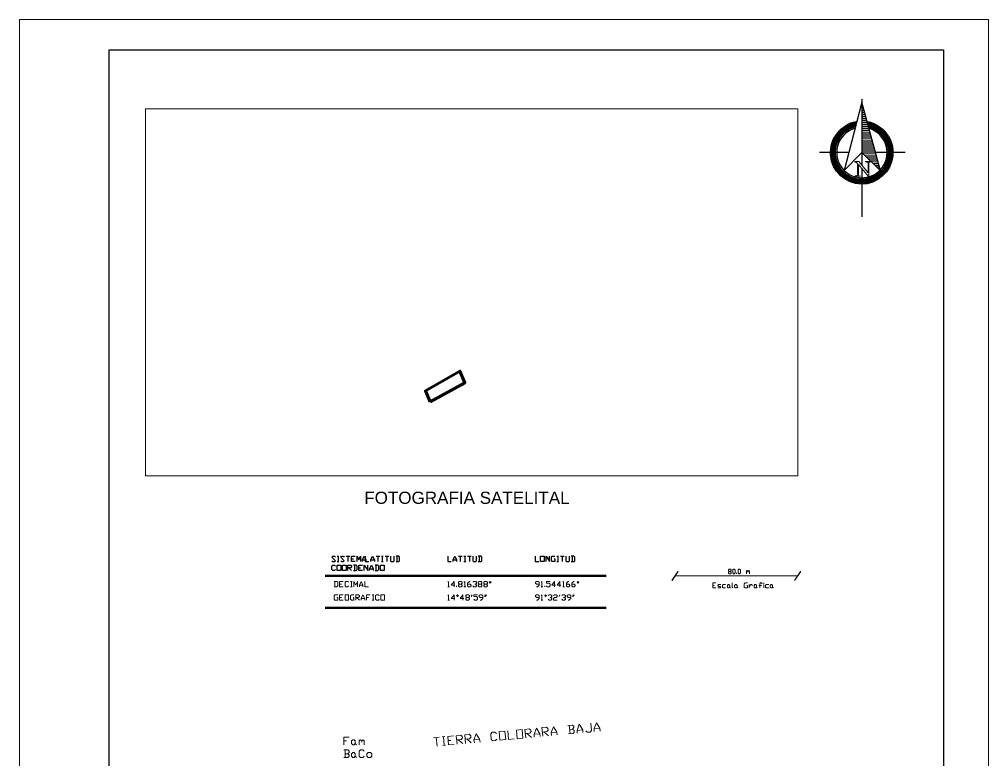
# Model space of a CAD drawing. Header units: millimetres. Extents: x 2576 to 2719, y 1757 to 1977.
# Drawn here: x 2575.5 to 2719.5, y 1866.8 to 1976.7 of the extents above; entities that cross this region are included whole.
import ezdxf

# ---------------------------------------------------------------- set-up
doc = ezdxf.new("R2010")
doc.units = ezdxf.units.MM
for name, color, linetype in [('PDF_0', 7, 'Continuous'), ('PDF_10 Formato', 7, 'Continuous'), ('PDF_CVL_CUADCON_TIT', 7, 'Continuous'), ('PDF_CVL_PUNTO_NUM', 7, 'Continuous'), ('PDF_Text', 7, 'Continuous')]:
    doc.layers.add(name, color=color, linetype=linetype)
doc.styles.add('PDF Arial-BoldMT', font='arial.ttf')

msp = doc.modelspace()

# ---------------------------------------------------------------- hatches: boundary and pattern name
at = {"layer": 'PDF_0', "transparency": 33554559}
msp.add_hatch(color=256, dxfattribs=at).paths.add_polyline_path([(2700.73, 1964.34), (2700.7, 1964.37), (2700.67, 1964.4), (2700.64, 1964.37), (2700.61, 1964.34), (2700.64, 1964.32), (2700.67, 1964.29), (2700.7, 1964.32)])

# ---------------------------------------------------------------- linework, layer by layer
at = {"layer": 'PDF_0', "lineweight": 30}
for points in [[(2697.93, 1954.15), (2700.64, 1956.92), (2703.44, 1954.23), (2700.67, 1964.4), (2697.96, 1954.09)], [(2700.67, 1964.85), (2700.67, 1955.05)], [(2698.67, 1956.92), (2694.35, 1956.92)], [(2707.08, 1956.92), (2702.7, 1956.92)], [(2700.67, 1954.54), (2700.67, 1947.37)]]:
    msp.add_lwpolyline(points, dxfattribs=at)
at = {"layer": 'PDF_0', "lineweight": 25}
for points in [[(2700.76, 1964.03), (2700.67, 1964.03)], [(2700.84, 1963.75), (2700.67, 1963.75)], [(2700.93, 1963.44), (2700.67, 1963.44)], [(2701.01, 1963.13), (2700.67, 1963.13)], [(2701.09, 1962.85), (2700.67, 1962.85)], [(2701.18, 1962.54), (2700.67, 1962.54)], [(2699.68, 1960.84), (2698.21, 1960.84)], [(2699.71, 1960.93), (2698.36, 1960.93)], [(2699.71, 1961.01), (2698.5, 1961.01)], [(2699.74, 1961.1), (2698.67, 1961.1)], [(2699.77, 1961.18), (2698.86, 1961.18)], [(2699.8, 1961.24), (2699.06, 1961.24)], [(2699.8, 1961.32), (2699.32, 1961.32)], [(2699.82, 1961.41), (2699.63, 1961.41)], [(2701.26, 1962.23), (2700.67, 1962.23)], [(2701.35, 1961.94), (2700.67, 1961.94)], [(2701.43, 1961.63), (2700.67, 1961.63)], [(2701.49, 1961.35), (2700.67, 1961.35)], [(2701.57, 1961.04), (2700.67, 1961.04)], [(2701.6, 1961.41), (2701.49, 1961.41)], [(2701.91, 1961.32), (2701.52, 1961.32)], [(2702.14, 1961.24), (2701.52, 1961.24)], [(2702.37, 1961.18), (2701.55, 1961.18)], [(2702.53, 1961.1), (2701.57, 1961.1)], [(2702.7, 1961.01), (2701.6, 1961.01)], [(2702.85, 1960.93), (2701.6, 1960.93)], [(2702.99, 1960.84), (2701.63, 1960.84)], [(2697.45, 1959.43), (2696.75, 1959.43)], [(2697.54, 1959.49), (2696.8, 1959.49)], [(2697.59, 1959.57), (2696.86, 1959.57)], [(2697.68, 1959.66), (2696.92, 1959.66)], [(2697.73, 1959.74), (2696.97, 1959.74)], [(2697.82, 1959.82), (2697.03, 1959.82)], [(2697.9, 1959.91), (2697.11, 1959.91)], [(2697.99, 1959.97), (2697.17, 1959.97)], [(2698.1, 1960.05), (2697.25, 1960.05)], [(2698.19, 1960.14), (2697.31, 1960.14)], [(2698.3, 1960.22), (2697.4, 1960.22)], [(2698.44, 1960.31), (2697.48, 1960.31)], [(2698.55, 1960.36), (2697.56, 1960.36)], [(2698.69, 1960.45), (2697.65, 1960.45)], [(2698.86, 1960.53), (2697.76, 1960.53)], [(2699.03, 1960.62), (2697.88, 1960.62)], [(2699.23, 1960.7), (2697.99, 1960.7)], [(2699.48, 1960.79), (2698.1, 1960.79)], [(2701.66, 1960.73), (2700.67, 1960.73)], [(2701.74, 1960.45), (2700.67, 1960.45)], [(2701.83, 1960.14), (2700.67, 1960.14)], [(2701.91, 1959.82), (2700.67, 1959.82)], [(2702, 1959.54), (2700.67, 1959.54)], [(2703.1, 1960.79), (2701.74, 1960.79)], [(2703.24, 1960.7), (2701.97, 1960.7)], [(2703.35, 1960.62), (2702.17, 1960.62)], [(2703.44, 1960.53), (2702.37, 1960.53)], [(2703.55, 1960.45), (2702.51, 1960.45)], [(2703.64, 1960.36), (2702.65, 1960.36)], [(2703.72, 1960.31), (2702.79, 1960.31)], [(2703.81, 1960.22), (2702.9, 1960.22)], [(2703.89, 1960.14), (2703.01, 1960.14)], [(2703.98, 1960.05), (2703.1, 1960.05)], [(2704.03, 1959.97), (2703.21, 1959.97)], [(2704.12, 1959.91), (2703.3, 1959.91)], [(2704.17, 1959.82), (2703.38, 1959.82)], [(2704.23, 1959.74), (2703.47, 1959.74)], [(2704.29, 1959.66), (2703.55, 1959.66)], [(2704.34, 1959.57), (2703.61, 1959.57)], [(2704.4, 1959.49), (2703.69, 1959.49)], [(2704.46, 1959.43), (2703.75, 1959.43)], [(2696.75, 1957.99), (2696.12, 1957.99)], [(2696.75, 1958.07), (2696.15, 1958.07)], [(2696.77, 1958.13), (2696.18, 1958.13)], [(2696.83, 1958.3), (2696.21, 1958.3)], [(2696.8, 1958.22), (2696.21, 1958.22)], [(2696.86, 1958.38), (2696.24, 1958.38)], [(2696.89, 1958.47), (2696.27, 1958.47)], [(2696.94, 1958.55), (2696.29, 1958.55)], [(2696.97, 1958.61), (2696.32, 1958.61)], [(2697, 1958.7), (2696.38, 1958.7)], [(2697.06, 1958.78), (2696.41, 1958.78)], [(2697.08, 1958.86), (2696.44, 1958.86)], [(2697.14, 1958.95), (2696.46, 1958.95)], [(2697.17, 1959.01), (2696.52, 1959.01)], [(2697.23, 1959.09), (2696.55, 1959.09)], [(2697.28, 1959.18), (2696.6, 1959.18)], [(2697.34, 1959.26), (2696.63, 1959.26)], [(2697.4, 1959.34), (2696.69, 1959.34)], [(2702.08, 1959.23), (2700.67, 1959.23)], [(2702.17, 1958.92), (2700.67, 1958.95)], [(2702.25, 1958.64), (2700.67, 1958.64)], [(2702.31, 1958.33), (2700.67, 1958.33)], [(2702.39, 1958.05), (2700.67, 1958.05)], [(2704.51, 1959.34), (2703.81, 1959.34)], [(2704.57, 1959.26), (2703.86, 1959.26)], [(2704.6, 1959.18), (2703.92, 1959.18)], [(2704.65, 1959.09), (2703.98, 1959.09)], [(2704.68, 1959.01), (2704.03, 1959.01)], [(2704.74, 1958.95), (2704.06, 1958.95)], [(2704.77, 1958.86), (2704.12, 1958.86)], [(2704.79, 1958.78), (2704.17, 1958.78)], [(2704.85, 1958.7), (2704.2, 1958.7)], [(2704.88, 1958.61), (2704.23, 1958.61)], [(2704.91, 1958.55), (2704.29, 1958.55)], [(2704.94, 1958.47), (2704.31, 1958.47)], [(2704.96, 1958.38), (2704.34, 1958.38)], [(2704.99, 1958.3), (2704.37, 1958.3)], [(2705.02, 1958.22), (2704.4, 1958.22)], [(2705.05, 1958.13), (2704.43, 1958.13)], [(2705.05, 1958.07), (2704.46, 1958.07)], [(2705.08, 1957.99), (2704.48, 1957.99)], [(2696.6, 1957.26), (2696.01, 1957.26)], [(2696.6, 1957.2), (2696.01, 1957.2)], [(2696.6, 1957.11), (2696.01, 1957.11)], [(2696.6, 1957.03), (2696.01, 1957.03)], [(2696.6, 1956.94), (2696.01, 1956.94)], [(2696.6, 1956.86), (2696.01, 1956.86)], [(2696.6, 1956.8), (2696.01, 1956.8)], [(2696.6, 1956.72), (2696.01, 1956.72)], [(2696.6, 1956.63), (2696.01, 1956.63)], [(2696.6, 1956.55), (2696.01, 1956.55)], [(2696.63, 1957.51), (2696.04, 1957.51)], [(2696.63, 1957.42), (2696.04, 1957.42)], [(2696.6, 1957.34), (2696.04, 1957.34)], [(2696.66, 1957.68), (2696.07, 1957.68)], [(2696.63, 1957.59), (2696.07, 1957.59)], [(2696.69, 1957.82), (2696.1, 1957.82)], [(2696.69, 1957.74), (2696.1, 1957.74)], [(2696.72, 1957.9), (2696.12, 1957.9)], [(2702.48, 1957.74), (2700.67, 1957.74)], [(2702.56, 1957.42), (2700.67, 1957.42)], [(2702.65, 1957.14), (2700.67, 1957.14)], [(2702.73, 1956.83), (2700.73, 1956.83)], [(2702.82, 1956.52), (2701.04, 1956.55)], [(2705.1, 1957.9), (2704.48, 1957.9)], [(2705.1, 1957.82), (2704.51, 1957.82)], [(2705.13, 1957.74), (2704.54, 1957.74)], [(2705.13, 1957.68), (2704.54, 1957.68)], [(2705.16, 1957.59), (2704.57, 1957.59)], [(2705.16, 1957.51), (2704.57, 1957.51)], [(2705.16, 1957.42), (2704.6, 1957.42)], [(2705.19, 1957.34), (2704.6, 1957.34)], [(2705.19, 1957.26), (2704.6, 1957.26)], [(2705.19, 1957.2), (2704.6, 1957.2)], [(2705.19, 1956.63), (2704.6, 1956.63)], [(2705.19, 1956.55), (2704.6, 1956.55)], [(2705.19, 1957.11), (2704.62, 1957.11)], [(2705.19, 1957.03), (2704.62, 1957.03)], [(2705.19, 1956.94), (2704.62, 1956.94)], [(2705.19, 1956.86), (2704.62, 1956.86)], [(2705.19, 1956.8), (2704.62, 1956.8)], [(2705.19, 1956.72), (2704.62, 1956.72)], [(2696.6, 1956.46), (2696.04, 1956.46)], [(2696.63, 1956.38), (2696.04, 1956.38)], [(2696.63, 1956.32), (2696.04, 1956.32)], [(2696.66, 1956.24), (2696.07, 1956.24)], [(2696.66, 1956.15), (2696.07, 1956.15)], [(2696.69, 1956.07), (2696.1, 1956.07)], [(2696.69, 1955.98), (2696.1, 1955.98)], [(2696.72, 1955.9), (2696.12, 1955.9)], [(2696.75, 1955.84), (2696.15, 1955.84)], [(2696.77, 1955.76), (2696.15, 1955.76)], [(2696.8, 1955.67), (2696.18, 1955.67)], [(2696.83, 1955.59), (2696.21, 1955.59)], [(2696.86, 1955.5), (2696.24, 1955.5)], [(2696.89, 1955.45), (2696.27, 1955.45)], [(2696.92, 1955.36), (2696.29, 1955.36)], [(2696.94, 1955.28), (2696.32, 1955.28)], [(2696.97, 1955.19), (2696.35, 1955.19)], [(2697.03, 1955.11), (2696.38, 1955.11)], [(2702.9, 1956.24), (2701.35, 1956.24)], [(2702.99, 1955.93), (2701.66, 1955.93)], [(2703.07, 1955.65), (2701.97, 1955.65)], [(2703.13, 1955.33), (2702.28, 1955.33)], [(2704.82, 1955.11), (2704.2, 1955.11)], [(2704.85, 1955.19), (2704.23, 1955.19)], [(2704.91, 1955.28), (2704.26, 1955.28)], [(2704.94, 1955.36), (2704.29, 1955.36)], [(2704.96, 1955.45), (2704.34, 1955.45)], [(2704.99, 1955.5), (2704.37, 1955.5)], [(2704.99, 1955.59), (2704.4, 1955.59)], [(2705.02, 1955.67), (2704.43, 1955.67)], [(2705.08, 1955.84), (2704.46, 1955.84)], [(2705.05, 1955.76), (2704.46, 1955.76)], [(2705.08, 1955.9), (2704.48, 1955.9)], [(2705.1, 1955.98), (2704.51, 1955.98)], [(2705.13, 1956.15), (2704.54, 1956.15)], [(2705.13, 1956.07), (2704.54, 1956.07)], [(2705.16, 1956.38), (2704.57, 1956.38)], [(2705.16, 1956.32), (2704.57, 1956.32)], [(2705.16, 1956.24), (2704.57, 1956.24)], [(2705.19, 1956.46), (2704.6, 1956.46)], [(2697.06, 1955.02), (2696.41, 1955.02)], [(2697.11, 1954.97), (2696.46, 1954.97)], [(2697.14, 1954.88), (2696.49, 1954.88)], [(2697.2, 1954.8), (2696.52, 1954.8)], [(2697.25, 1954.71), (2696.58, 1954.71)], [(2697.31, 1954.63), (2696.6, 1954.63)], [(2697.37, 1954.57), (2696.66, 1954.57)], [(2697.42, 1954.49), (2696.72, 1954.49)], [(2697.48, 1954.4), (2696.77, 1954.4)], [(2697.54, 1954.32), (2696.8, 1954.32)], [(2697.62, 1954.23), (2696.86, 1954.23)], [(2697.68, 1954.15), (2696.94, 1954.15)], [(2697.76, 1954.09), (2697, 1954.09)], [(2697.85, 1954.01), (2697.06, 1954.01)], [(2697.93, 1953.92), (2697.11, 1953.92)], [(2698.04, 1953.84), (2697.2, 1953.84)], [(2698.13, 1953.75), (2697.25, 1953.75)], [(2698.24, 1953.67), (2697.34, 1953.67)], [(2703.21, 1955.02), (2702.59, 1955.02)], [(2703.3, 1954.74), (2702.9, 1954.74)], [(2703.86, 1953.67), (2702.99, 1953.67)], [(2703.95, 1953.75), (2703.07, 1953.75)], [(2704, 1953.84), (2703.18, 1953.84)], [(2703.38, 1954.43), (2703.24, 1954.43)], [(2704.09, 1953.92), (2703.27, 1953.92)], [(2704.14, 1954.01), (2703.35, 1954.01)], [(2704.23, 1954.09), (2703.44, 1954.09)], [(2704.29, 1954.15), (2703.52, 1954.15)], [(2704.34, 1954.23), (2703.58, 1954.23)], [(2704.4, 1954.32), (2703.66, 1954.32)], [(2704.46, 1954.4), (2703.72, 1954.4)], [(2704.48, 1954.49), (2703.78, 1954.49)], [(2704.54, 1954.57), (2703.86, 1954.57)], [(2704.6, 1954.63), (2703.92, 1954.63)], [(2704.62, 1954.71), (2703.95, 1954.71)], [(2704.68, 1954.8), (2704, 1954.8)], [(2704.71, 1954.88), (2704.06, 1954.88)], [(2704.77, 1954.97), (2704.12, 1954.97)], [(2704.79, 1955.02), (2704.14, 1955.02)], [(2698.36, 1953.61), (2697.42, 1953.61)], [(2698.47, 1953.53), (2697.51, 1953.53)], [(2698.61, 1953.44), (2697.59, 1953.44)], [(2698.75, 1953.36), (2697.71, 1953.36)], [(2698.92, 1953.27), (2697.79, 1953.27)], [(2699.09, 1953.22), (2697.9, 1953.22)], [(2699.32, 1953.13), (2698.02, 1953.13)], [(2699.57, 1953.05), (2698.13, 1953.05)], [(2699.94, 1952.96), (2698.27, 1952.96)], [(2702.79, 1952.88), (2700.64, 1952.88), (2698.41, 1952.88)], [(2702.65, 1952.79), (2700.64, 1952.79), (2698.55, 1952.79)], [(2702.48, 1952.74), (2700.64, 1952.74), (2698.72, 1952.74)], [(2702.28, 1952.65), (2700.64, 1952.65), (2698.92, 1952.65)], [(2702.08, 1952.57), (2700.64, 1952.57), (2699.15, 1952.57)], [(2701.8, 1952.48), (2700.64, 1952.48), (2699.4, 1952.48)], [(2701.46, 1952.4), (2700.64, 1952.4), (2699.74, 1952.4)], [(2700.76, 1952.34), (2700.64, 1952.34), (2700.45, 1952.34)], [(2702.93, 1952.96), (2701.29, 1952.96)], [(2703.07, 1953.05), (2701.63, 1953.05)], [(2703.18, 1953.13), (2701.91, 1953.13)], [(2703.3, 1953.22), (2702.11, 1953.22)], [(2703.41, 1953.27), (2702.31, 1953.27)], [(2703.52, 1953.36), (2702.45, 1953.36)], [(2703.61, 1953.44), (2702.62, 1953.44)], [(2703.69, 1953.53), (2702.73, 1953.53)], [(2703.78, 1953.61), (2702.87, 1953.61)]]:
    msp.add_lwpolyline(points, dxfattribs=at)
at = {"layer": 'PDF_0', "lineweight": 20}
msp.add_lwpolyline([(2701.63, 1953.39), (2700.13, 1955.17), (2700.13, 1953.64), (2700.22, 1953.47), (2700.3, 1953.44), (2700.45, 1953.44), (2700.45, 1953.41), (2699.68, 1953.41), (2699.68, 1953.47), (2699.88, 1953.47), (2699.94, 1953.53), (2699.99, 1953.58), (2699.99, 1953.67), (2699.99, 1955.33), (2699.82, 1955.53), (2699.71, 1955.53), (2699.63, 1955.53), (2699.63, 1955.62), (2700.22, 1955.62), (2701.57, 1953.92), (2701.57, 1955.42), (2701.41, 1955.56), (2701.21, 1955.56), (2701.21, 1955.62), (2702, 1955.62), (2702, 1955.56), (2701.83, 1955.53), (2701.69, 1955.48), (2701.69, 1955.39), (2701.69, 1953.39)], close=True, dxfattribs=at)
msp.add_lwpolyline([(2700.64, 1955.96), (2700.61, 1955.96)], dxfattribs=at)
at = {"layer": 'PDF_0', "lineweight": 30}
msp.add_lwpolyline([(2698.04, 1954.26, 0.194727), (2700.63, 1953.19, 0.204974), (2703.35, 1954.33)], format="xyb", dxfattribs=at)
at = {"layer": 'PDF_0', "lineweight": 50}
for points in [[(2620.95, 1894.05), (2662.66, 1894.05)], [(2620.95, 1889.34), (2662.66, 1889.34)]]:
    msp.add_lwpolyline(points, dxfattribs=at)
for radius, start, end in [(4.59, 99.6187, 79.0466), (4.02, 103.4143, 74.8775)]:
    msp.add_arc((2700.63, 1956.93), radius, start, end, dxfattribs=at)
at = {"layer": 'PDF_0', "lineweight": 30}
for start, end in [(106.3803, 224.5112), (317.1202, 73.3997)]:
    msp.add_arc((2700.66, 1956.93), 3.74, start, end, dxfattribs=at)
at = {"layer": 'PDF_10 Formato', "lineweight": 9}
msp.add_lwpolyline([(2575.51, 1756.78), (2575.51, 1976.71), (2719.48, 1976.71), (2719.48, 1756.78)], close=True, dxfattribs=at)
at = {"layer": 'PDF_10 Formato', "lineweight": 25}
msp.add_lwpolyline([(2712.79, 1972.17), (2712.79, 1763.47), (2588.87, 1763.47), (2588.87, 1972.17)], close=True, dxfattribs=at)
at = {"layer": 'PDF_CVL_CUADCON_TIT', "lineweight": 9}
for points in [[(2594.26, 1908.94), (2594.26, 1963.41), (2691.13, 1963.41), (2691.13, 1908.94)], [(2681.58, 1894.39), (2681.47, 1894.51), (2681.47, 1894.96), (2681.58, 1895.07), (2681.69, 1895.07), (2681.81, 1894.96), (2681.81, 1894.51), (2681.69, 1894.39)], [(2682.37, 1894.39), (2682.26, 1894.51), (2682.26, 1894.96), (2682.37, 1895.07), (2682.48, 1895.07), (2682.6, 1894.96), (2682.6, 1894.51), (2682.48, 1894.39)], [(2680.9, 1892.28), (2680.79, 1892.28), (2680.68, 1892.39), (2680.68, 1892.64), (2680.79, 1892.76), (2680.9, 1892.76), (2681.02, 1892.64), (2681.02, 1892.39)], [(2681.98, 1892.28), (2681.86, 1892.28), (2681.75, 1892.39), (2681.75, 1892.64), (2681.86, 1892.76), (2681.98, 1892.76), (2682.12, 1892.64), (2682.12, 1892.39)], [(2684.89, 1892.28), (2684.74, 1892.28), (2684.63, 1892.39), (2684.63, 1892.64), (2684.74, 1892.76), (2684.89, 1892.76), (2685, 1892.64), (2685, 1892.39)], [(2687.29, 1892.28), (2687.17, 1892.28), (2687.03, 1892.39), (2687.03, 1892.64), (2687.17, 1892.76), (2687.29, 1892.76), (2687.4, 1892.64), (2687.4, 1892.39)], [(2646.9, 1869.66), (2646.79, 1870.93), (2647.64, 1871.01), (2647.75, 1869.74)], [(2649.44, 1869.88), (2649.33, 1871.15), (2650.18, 1871.24), (2650.29, 1869.97)], [(2625.24, 1868.98), (2625.05, 1868.98), (2624.85, 1869.15), (2624.85, 1869.54), (2625.05, 1869.71), (2625.24, 1869.71), (2625.41, 1869.54), (2625.41, 1869.15)], [(2625.24, 1867.09), (2625.05, 1867.09), (2624.85, 1867.28), (2624.85, 1867.65), (2625.05, 1867.85), (2625.24, 1867.85), (2625.41, 1867.65), (2625.41, 1867.28)], [(2627.67, 1867.09), (2627.3, 1867.09), (2627.11, 1867.28), (2627.11, 1867.65), (2627.3, 1867.85), (2627.67, 1867.85), (2627.87, 1867.65), (2627.87, 1867.28)]]:
    msp.add_lwpolyline(points, close=True, dxfattribs=at)
at = {"layer": 'PDF_CVL_CUADCON_TIT', "color": 6, "lineweight": 60}
msp.add_lwpolyline([(2636.51, 1919.89), (2635.83, 1921.53), (2640.94, 1924.47), (2641.68, 1922.75)], close=True, dxfattribs=at)
at = {"layer": 'PDF_CVL_CUADCON_TIT', "lineweight": 9}
for points in [[(2672.43, 1893.38), (2673.34, 1894.73)], [(2672.49, 1893.38), (2673.39, 1894.73)], [(2681.16, 1894.73), (2681.24, 1894.62), (2681.24, 1894.51), (2681.16, 1894.39), (2680.93, 1894.39), (2680.82, 1894.51), (2680.82, 1894.62), (2680.93, 1894.73), (2681.16, 1894.73), (2681.24, 1894.85), (2681.24, 1894.96), (2681.16, 1895.07), (2680.93, 1895.07), (2680.82, 1894.96), (2680.82, 1894.85), (2680.93, 1894.73)], [(2683.5, 1894.39), (2683.5, 1894.85)], [(2683.5, 1894.73), (2683.61, 1894.85), (2683.73, 1894.73), (2683.73, 1894.62)], [(2683.73, 1894.73), (2683.84, 1894.85), (2683.95, 1894.73), (2683.95, 1894.39)], [(2690.65, 1893.38), (2691.52, 1894.73)], [(2690.67, 1893.38), (2691.58, 1894.73)], [(2672.94, 1894.05), (2691.07, 1894.05)], [(2682.03, 1894.39), (2682.03, 1894.51)], [(2678.98, 1892.28), (2678.5, 1892.28), (2678.5, 1893.01), (2678.98, 1893.01)], [(2678.5, 1892.64), (2678.73, 1892.64)], [(2679.24, 1892.28), (2679.58, 1892.28), (2679.72, 1892.39), (2679.58, 1892.5), (2679.35, 1892.5), (2679.24, 1892.64), (2679.35, 1892.76), (2679.72, 1892.76)], [(2680.42, 1892.76), (2680.06, 1892.76), (2679.94, 1892.64), (2679.94, 1892.39), (2680.06, 1892.28), (2680.42, 1892.28)], [(2681.02, 1892.39), (2681.16, 1892.28)], [(2681.38, 1893.01), (2681.38, 1892.39), (2681.5, 1892.28)], [(2682.12, 1892.39), (2682.23, 1892.28)], [(2683.56, 1892.64), (2683.67, 1892.64), (2683.67, 1892.28), (2683.3, 1892.28), (2683.19, 1892.39), (2683.19, 1892.87), (2683.3, 1893.01), (2683.67, 1893.01)], [(2683.92, 1892.28), (2683.92, 1892.76)], [(2683.92, 1892.5), (2684.15, 1892.76), (2684.26, 1892.76), (2684.41, 1892.64)], [(2685, 1892.39), (2685.11, 1892.28)], [(2685.37, 1892.64), (2685.73, 1892.64)], [(2685.85, 1892.87), (2685.73, 1893.01), (2685.59, 1893.01), (2685.48, 1892.87), (2685.48, 1892.28)], [(2686.07, 1892.87), (2686.07, 1893.01)], [(2686.07, 1892.28), (2686.07, 1892.76)], [(2686.81, 1892.76), (2686.44, 1892.76), (2686.33, 1892.64), (2686.33, 1892.39), (2686.44, 1892.28), (2686.81, 1892.28)], [(2687.4, 1892.39), (2687.51, 1892.28)], [(2653.28, 1870.25), (2653.14, 1871.52), (2653.79, 1871.58), (2654.02, 1871.38), (2654.05, 1871.15), (2653.85, 1870.93), (2653.23, 1870.87)], [(2654.56, 1870.36), (2654.5, 1870.79), (2654.87, 1871.66), (2655.35, 1870.87), (2655.4, 1870.45)], [(2657.66, 1871.29), (2657.86, 1871.52), (2657.86, 1871.72), (2657.61, 1871.91), (2656.98, 1871.86)], [(2657.18, 1871.89), (2657.32, 1870.62)], [(2658.37, 1870.7), (2658.34, 1871.12), (2658.68, 1872.03), (2659.19, 1871.21), (2659.22, 1870.79)], [(2659.64, 1871.04), (2659.86, 1870.84), (2660.29, 1870.87), (2660.49, 1871.12), (2660.37, 1872.17)], [(2660.91, 1870.95), (2660.88, 1871.38), (2661.22, 1872.25), (2661.73, 1871.43), (2661.76, 1871.01)], [(2638.29, 1870.14), (2638.71, 1870.19)], [(2638.49, 1870.16), (2638.63, 1868.89)], [(2640.1, 1869.03), (2639.25, 1868.95), (2639.14, 1870.22), (2639.98, 1870.31)], [(2640.52, 1869.06), (2640.41, 1870.33), (2641.06, 1870.39), (2641.28, 1870.22), (2641.31, 1869.99), (2641.11, 1869.77), (2640.46, 1869.71)], [(2641.79, 1869.18), (2641.68, 1870.45), (2642.33, 1870.53), (2642.55, 1870.33), (2642.58, 1870.11), (2642.38, 1869.88), (2641.73, 1869.83)], [(2643.09, 1869.29), (2643.03, 1869.71), (2643.37, 1870.62), (2643.88, 1869.8), (2643.94, 1869.37)], [(2646.45, 1869.83), (2646.25, 1869.6), (2645.83, 1869.54), (2645.6, 1869.74), (2645.52, 1870.59), (2645.72, 1870.84), (2646.14, 1870.87), (2646.37, 1870.67)], [(2648.06, 1871.04), (2648.17, 1869.77), (2649.02, 1869.85)], [(2650.72, 1869.99), (2650.6, 1871.27), (2651.25, 1871.35), (2651.48, 1871.15), (2651.51, 1870.93), (2651.31, 1870.7), (2650.66, 1870.64)], [(2650.88, 1870.67), (2651.56, 1870.08)], [(2651.99, 1870.11), (2651.96, 1870.56), (2652.3, 1871.43), (2652.8, 1870.62), (2652.86, 1870.19)], [(2651.96, 1870.56), (2652.8, 1870.62)], [(2653.43, 1870.9), (2654.13, 1870.31)], [(2654.5, 1870.79), (2655.35, 1870.87)], [(2657.1, 1870.59), (2657.75, 1870.64), (2657.92, 1870.87), (2657.92, 1871.1), (2657.66, 1871.29), (2657.24, 1871.24)], [(2658.34, 1871.12), (2659.19, 1871.21)], [(2660.88, 1871.38), (2661.73, 1871.43)], [(2623.72, 1868.98), (2623.72, 1870.11), (2624.48, 1870.11)], [(2623.72, 1869.54), (2624.11, 1869.54)], [(2625.41, 1869.15), (2625.61, 1868.98)], [(2625.98, 1868.98), (2625.98, 1869.71)], [(2625.98, 1869.54), (2626.17, 1869.71), (2626.37, 1869.54), (2626.37, 1869.35)], [(2626.37, 1869.54), (2626.54, 1869.71), (2626.74, 1869.54), (2626.74, 1868.98)], [(2637.02, 1870.02), (2637.87, 1870.11)], [(2637.44, 1870.08), (2637.56, 1868.78)], [(2638.4, 1868.87), (2638.83, 1868.92)], [(2639.19, 1869.6), (2639.62, 1869.63)], [(2640.69, 1869.71), (2641.37, 1869.15)], [(2641.96, 1869.85), (2642.64, 1869.26)], [(2643.03, 1869.71), (2643.88, 1869.8)], [(2624.28, 1867.65), (2624.48, 1867.85), (2624.48, 1868.02), (2624.28, 1868.22), (2623.72, 1868.22)], [(2623.72, 1867.09), (2624.28, 1867.09), (2624.48, 1867.28), (2624.48, 1867.45), (2624.28, 1867.65), (2623.92, 1867.65)], [(2623.92, 1868.22), (2623.92, 1867.09)], [(2625.41, 1867.28), (2625.61, 1867.09)], [(2626.74, 1867.28), (2626.54, 1867.09), (2626.17, 1867.09), (2625.98, 1867.28), (2625.98, 1868.02), (2626.17, 1868.22), (2626.54, 1868.22), (2626.74, 1868.02)]]:
    msp.add_lwpolyline(points, dxfattribs=at)
at = {"layer": 'PDF_CVL_PUNTO_NUM', "lineweight": 25}
for points in [[(2621.91, 1896.31), (2622.05, 1896.2), (2622.31, 1896.2), (2622.45, 1896.31), (2621.91, 1896.85), (2622.05, 1896.99), (2622.31, 1896.99), (2622.45, 1896.85)], [(2622.7, 1896.99), (2622.98, 1896.99)], [(2622.7, 1896.2), (2622.98, 1896.2)], [(2622.84, 1896.99), (2622.84, 1896.2)], [(2623.24, 1896.31), (2623.38, 1896.2), (2623.66, 1896.2), (2623.77, 1896.31), (2623.24, 1896.85), (2623.38, 1896.99), (2623.66, 1896.99), (2623.77, 1896.85)], [(2624.06, 1896.99), (2624.59, 1896.99)], [(2624.31, 1896.99), (2624.31, 1896.2)], [(2625.38, 1896.2), (2624.85, 1896.2), (2624.85, 1896.99), (2625.38, 1896.99)], [(2624.85, 1896.6), (2625.13, 1896.6)], [(2625.67, 1896.2), (2625.67, 1896.99), (2625.92, 1896.46), (2626.2, 1896.99), (2626.2, 1896.2)], [(2626.46, 1896.2), (2626.46, 1896.46), (2626.74, 1896.99), (2626.99, 1896.46), (2626.99, 1896.2)], [(2626.46, 1896.46), (2626.99, 1896.46)], [(2626.88, 1896.99), (2626.88, 1896.2), (2627.42, 1896.2)], [(2627.7, 1896.2), (2627.7, 1896.46), (2627.95, 1896.99), (2628.24, 1896.46), (2628.24, 1896.2)], [(2627.7, 1896.46), (2628.24, 1896.46)], [(2628.49, 1896.99), (2629.03, 1896.99)], [(2628.77, 1896.99), (2628.77, 1896.2)], [(2629.31, 1896.99), (2629.56, 1896.99)], [(2629.31, 1896.2), (2629.56, 1896.2)], [(2629.42, 1896.99), (2629.42, 1896.2)], [(2629.85, 1896.99), (2630.38, 1896.99)], [(2630.1, 1896.99), (2630.1, 1896.2)], [(2630.64, 1896.99), (2630.64, 1896.31), (2630.78, 1896.2), (2631.03, 1896.2), (2631.17, 1896.31), (2631.17, 1896.99)], [(2631.46, 1896.2), (2631.85, 1896.2), (2631.99, 1896.31), (2631.99, 1896.85), (2631.85, 1896.99), (2631.46, 1896.99)], [(2631.57, 1896.99), (2631.57, 1896.2)], [(2639.14, 1896.99), (2639.14, 1896.2), (2639.67, 1896.2)], [(2639.93, 1896.2), (2639.93, 1896.46), (2640.21, 1896.99), (2640.46, 1896.46), (2640.46, 1896.2)], [(2639.93, 1896.46), (2640.46, 1896.46)], [(2640.75, 1896.99), (2641.28, 1896.99)], [(2641, 1896.99), (2641, 1896.2)], [(2641.54, 1896.99), (2641.82, 1896.99)], [(2641.54, 1896.2), (2641.82, 1896.2)], [(2641.68, 1896.99), (2641.68, 1896.2)], [(2642.07, 1896.99), (2642.61, 1896.99)], [(2642.36, 1896.99), (2642.36, 1896.2)], [(2642.89, 1896.99), (2642.89, 1896.31), (2643.01, 1896.2), (2643.29, 1896.2), (2643.43, 1896.31), (2643.43, 1896.99)], [(2643.68, 1896.2), (2644.08, 1896.2), (2644.22, 1896.31), (2644.22, 1896.85), (2644.08, 1896.99), (2643.68, 1896.99)], [(2643.82, 1896.99), (2643.82, 1896.2)], [(2652.13, 1896.99), (2652.13, 1896.2), (2652.66, 1896.2)], [(2653.74, 1896.2), (2653.74, 1896.99), (2654.27, 1896.2), (2654.27, 1896.99)], [(2654.95, 1896.6), (2655.06, 1896.6), (2655.06, 1896.2), (2654.67, 1896.2), (2654.53, 1896.31), (2654.53, 1896.85), (2654.67, 1896.99), (2655.06, 1896.99)], [(2655.35, 1896.99), (2655.6, 1896.99)], [(2655.35, 1896.2), (2655.6, 1896.2)], [(2655.49, 1896.99), (2655.49, 1896.2)], [(2655.88, 1896.99), (2656.42, 1896.99)], [(2656.14, 1896.99), (2656.14, 1896.2)], [(2656.67, 1896.99), (2656.67, 1896.31), (2656.81, 1896.2), (2657.1, 1896.2), (2657.21, 1896.31), (2657.21, 1896.99)], [(2657.49, 1896.2), (2657.89, 1896.2), (2658.03, 1896.31), (2658.03, 1896.85), (2657.89, 1896.99), (2657.49, 1896.99)], [(2657.63, 1896.99), (2657.63, 1896.2)], [(2622.45, 1894.99), (2622.31, 1894.85), (2622.05, 1894.85), (2621.91, 1894.99), (2621.91, 1895.52), (2622.05, 1895.66), (2622.31, 1895.66), (2622.45, 1895.52)], [(2624.31, 1894.85), (2624.31, 1895.66), (2624.73, 1895.66), (2624.85, 1895.52), (2624.85, 1895.38), (2624.73, 1895.24), (2624.31, 1895.24)], [(2624.45, 1895.24), (2624.85, 1894.85)], [(2625.13, 1894.85), (2625.53, 1894.85), (2625.67, 1894.99), (2625.67, 1895.52), (2625.53, 1895.66), (2625.13, 1895.66)], [(2625.27, 1895.66), (2625.27, 1894.85)], [(2626.46, 1894.85), (2625.92, 1894.85), (2625.92, 1895.66), (2626.46, 1895.66)], [(2625.92, 1895.24), (2626.2, 1895.24)], [(2626.74, 1894.85), (2626.74, 1895.66), (2627.28, 1894.85), (2627.28, 1895.66)], [(2627.53, 1894.85), (2627.53, 1895.13), (2627.81, 1895.66), (2628.07, 1895.13), (2628.07, 1894.85)], [(2627.53, 1895.13), (2628.07, 1895.13)], [(2628.35, 1894.85), (2628.74, 1894.85), (2628.89, 1894.99), (2628.89, 1895.52), (2628.74, 1895.66), (2628.35, 1895.66)], [(2628.46, 1895.66), (2628.46, 1894.85)]]:
    msp.add_lwpolyline(points, dxfattribs=at)
for points in [[(2652.92, 1896.2), (2652.92, 1896.99), (2653.45, 1896.99), (2653.45, 1896.2)], [(2622.7, 1894.85), (2622.7, 1895.66), (2623.24, 1895.66), (2623.24, 1894.85)], [(2623.52, 1894.85), (2623.52, 1895.66), (2624.06, 1895.66), (2624.06, 1894.85)], [(2629.14, 1894.85), (2629.14, 1895.66), (2629.68, 1895.66), (2629.68, 1894.85)]]:
    msp.add_lwpolyline(points, close=True, dxfattribs=at)
at = {"layer": 'PDF_CVL_PUNTO_NUM', "lineweight": 20}
for points in [[(2622.28, 1892.45), (2622.67, 1892.45), (2622.81, 1892.59), (2622.81, 1893.12), (2622.67, 1893.24), (2622.28, 1893.24)], [(2622.39, 1893.24), (2622.39, 1892.45)], [(2623.61, 1892.45), (2623.07, 1892.45), (2623.07, 1893.24), (2623.61, 1893.24)], [(2624.4, 1892.59), (2624.28, 1892.45), (2624, 1892.45), (2623.89, 1892.59), (2623.89, 1893.12), (2624, 1893.24), (2624.28, 1893.24), (2624.4, 1893.12)], [(2624.68, 1893.24), (2624.93, 1893.24)], [(2624.82, 1893.24), (2624.82, 1892.45)], [(2625.21, 1892.45), (2625.21, 1893.24), (2625.47, 1892.7), (2625.75, 1893.24), (2625.75, 1892.45)], [(2626.01, 1892.45), (2626.01, 1892.7), (2626.29, 1893.24), (2626.54, 1892.7), (2626.54, 1892.45)], [(2626.82, 1893.24), (2626.82, 1892.45), (2627.36, 1892.45)], [(2639.14, 1893.12), (2639.25, 1893.24), (2639.25, 1892.45)], [(2640.21, 1892.7), (2639.67, 1892.7), (2640.07, 1893.24), (2640.07, 1892.45)], [(2641.14, 1892.84), (2641.28, 1892.7), (2641.28, 1892.59), (2641.14, 1892.45), (2640.86, 1892.45), (2640.75, 1892.59), (2640.75, 1892.7), (2640.86, 1892.84), (2641.14, 1892.84), (2641.28, 1892.98), (2641.28, 1893.12), (2641.14, 1893.24), (2640.86, 1893.24), (2640.75, 1893.12), (2640.75, 1892.98), (2640.86, 1892.84)], [(2641.54, 1893.12), (2641.68, 1893.24), (2641.68, 1892.45)], [(2642.07, 1892.84), (2642.47, 1892.84), (2642.61, 1892.7), (2642.61, 1892.59), (2642.47, 1892.45), (2642.21, 1892.45), (2642.07, 1892.59), (2642.07, 1892.98), (2642.36, 1893.24), (2642.47, 1893.24)], [(2642.89, 1893.12), (2643.01, 1893.24), (2643.29, 1893.24), (2643.43, 1893.12), (2643.43, 1892.98), (2643.29, 1892.84), (2643.15, 1892.84)], [(2644.08, 1892.84), (2644.22, 1892.7), (2644.22, 1892.59), (2644.08, 1892.45), (2643.82, 1892.45), (2643.68, 1892.59), (2643.68, 1892.7), (2643.82, 1892.84), (2644.08, 1892.84), (2644.22, 1892.98), (2644.22, 1893.12), (2644.08, 1893.24), (2643.82, 1893.24), (2643.68, 1893.12), (2643.68, 1892.98), (2643.82, 1892.84)], [(2644.9, 1892.84), (2645.04, 1892.7), (2645.04, 1892.59), (2644.9, 1892.45), (2644.62, 1892.45), (2644.5, 1892.59), (2644.5, 1892.7), (2644.62, 1892.84), (2644.9, 1892.84), (2645.04, 1892.98), (2645.04, 1893.12), (2644.9, 1893.24), (2644.62, 1893.24), (2644.5, 1893.12), (2644.5, 1892.98), (2644.62, 1892.84)], [(2652.32, 1892.45), (2652.47, 1892.45), (2652.72, 1892.7), (2652.72, 1893.12), (2652.58, 1893.24), (2652.32, 1893.24), (2652.18, 1893.12), (2652.18, 1892.98), (2652.32, 1892.84), (2652.72, 1892.84)], [(2653, 1893.12), (2653.12, 1893.24), (2653.12, 1892.45)], [(2653.79, 1892.59), (2653.93, 1892.45), (2654.19, 1892.45), (2654.33, 1892.59), (2654.33, 1892.84), (2654.19, 1892.98), (2653.79, 1892.98), (2653.79, 1893.24), (2654.33, 1893.24)], [(2655.15, 1892.7), (2654.61, 1892.7), (2655.01, 1893.24), (2655.01, 1892.45)], [(2655.94, 1892.7), (2655.4, 1892.7), (2655.8, 1893.24), (2655.8, 1892.45)], [(2656.22, 1893.12), (2656.33, 1893.24), (2656.33, 1892.45)], [(2656.76, 1892.84), (2657.15, 1892.84), (2657.29, 1892.7), (2657.29, 1892.59), (2657.15, 1892.45), (2656.87, 1892.45), (2656.76, 1892.59), (2656.76, 1892.98), (2657.01, 1893.24), (2657.15, 1893.24)], [(2657.55, 1892.84), (2657.94, 1892.84), (2658.09, 1892.7), (2658.09, 1892.59), (2657.94, 1892.45), (2657.69, 1892.45), (2657.55, 1892.59), (2657.55, 1892.98), (2657.83, 1893.24), (2657.94, 1893.24)], [(2623.07, 1892.84), (2623.35, 1892.84)], [(2624.68, 1892.45), (2624.93, 1892.45)], [(2626.01, 1892.7), (2626.54, 1892.7)], [(2639.14, 1892.45), (2639.39, 1892.45)], [(2640.46, 1892.45), (2640.46, 1892.59)], [(2641.54, 1892.45), (2641.82, 1892.45)], [(2643.29, 1892.84), (2643.43, 1892.7), (2643.43, 1892.59), (2643.29, 1892.45), (2643.01, 1892.45), (2642.89, 1892.59)], [(2653, 1892.45), (2653.26, 1892.45)], [(2653.54, 1892.45), (2653.54, 1892.59)], [(2656.22, 1892.45), (2656.48, 1892.45)], [(2622.67, 1890.86), (2622.81, 1890.86), (2622.81, 1890.47), (2622.39, 1890.47), (2622.28, 1890.61), (2622.28, 1891.15), (2622.39, 1891.26), (2622.81, 1891.26)], [(2623.61, 1890.47), (2623.07, 1890.47), (2623.07, 1891.26), (2623.61, 1891.26)], [(2623.07, 1890.86), (2623.35, 1890.86)], [(2625.07, 1890.86), (2625.21, 1890.86), (2625.21, 1890.47), (2624.82, 1890.47), (2624.68, 1890.61), (2624.68, 1891.15), (2624.82, 1891.26), (2625.21, 1891.26)], [(2625.47, 1890.47), (2625.47, 1891.26), (2625.89, 1891.26), (2626.01, 1891.15), (2626.01, 1891), (2625.89, 1890.86), (2625.47, 1890.86)], [(2625.61, 1890.86), (2626.01, 1890.47)], [(2626.29, 1890.47), (2626.29, 1890.72), (2626.54, 1891.26), (2626.82, 1890.72), (2626.82, 1890.47)], [(2626.29, 1890.72), (2626.82, 1890.72)], [(2627.08, 1890.47), (2627.08, 1891.26), (2627.62, 1891.26)], [(2627.08, 1890.86), (2627.36, 1890.86)], [(2627.9, 1891.26), (2628.15, 1891.26)], [(2627.9, 1890.47), (2628.15, 1890.47)], [(2628.04, 1891.26), (2628.04, 1890.47)], [(2628.97, 1890.61), (2628.83, 1890.47), (2628.58, 1890.47), (2628.43, 1890.61), (2628.43, 1891.15), (2628.58, 1891.26), (2628.83, 1891.26), (2628.97, 1891.15)], [(2639.14, 1891.15), (2639.25, 1891.26), (2639.25, 1890.47)], [(2639.14, 1890.47), (2639.39, 1890.47)], [(2640.21, 1890.72), (2639.67, 1890.72), (2640.07, 1891.26), (2640.07, 1890.47)], [(2641.54, 1890.72), (2641, 1890.72), (2641.4, 1891.26), (2641.4, 1890.47)], [(2642.21, 1890.86), (2642.36, 1890.72), (2642.36, 1890.61), (2642.21, 1890.47), (2641.93, 1890.47), (2641.82, 1890.61), (2641.82, 1890.72), (2641.93, 1890.86), (2642.21, 1890.86), (2642.36, 1891), (2642.36, 1891.15), (2642.21, 1891.26), (2641.93, 1891.26), (2641.82, 1891.15), (2641.82, 1891), (2641.93, 1890.86)], [(2642.61, 1891), (2642.75, 1891.26)], [(2643.01, 1890.61), (2643.15, 1890.47), (2643.43, 1890.47), (2643.54, 1890.61), (2643.54, 1890.86), (2643.43, 1891), (2643.01, 1891), (2643.01, 1891.26), (2643.54, 1891.26)], [(2643.97, 1890.47), (2644.08, 1890.47), (2644.36, 1890.72), (2644.36, 1891.15), (2644.22, 1891.26), (2643.97, 1891.26), (2643.82, 1891.15), (2643.82, 1891), (2643.97, 1890.86), (2644.36, 1890.86)], [(2644.62, 1891), (2644.76, 1891.26)], [(2644.9, 1891.26), (2644.76, 1891)], [(2652.32, 1890.47), (2652.47, 1890.47), (2652.72, 1890.72), (2652.72, 1891.15), (2652.58, 1891.26), (2652.32, 1891.26), (2652.18, 1891.15), (2652.18, 1891), (2652.32, 1890.86), (2652.72, 1890.86)], [(2653, 1891.15), (2653.12, 1891.26), (2653.12, 1890.47)], [(2653, 1890.47), (2653.26, 1890.47)], [(2654.08, 1891.15), (2654.19, 1891.26), (2654.47, 1891.26), (2654.61, 1891.15), (2654.61, 1891), (2654.47, 1890.86), (2654.33, 1890.86)], [(2654.47, 1890.86), (2654.61, 1890.72), (2654.61, 1890.61), (2654.47, 1890.47), (2654.19, 1890.47), (2654.08, 1890.61)], [(2654.87, 1891.15), (2655.01, 1891.26), (2655.26, 1891.26), (2655.4, 1891.15), (2655.4, 1891), (2655.26, 1890.86), (2655.01, 1890.86), (2654.87, 1890.72), (2654.87, 1890.47), (2655.4, 1890.47)], [(2655.69, 1891), (2655.8, 1891.26)], [(2656.08, 1891.15), (2656.22, 1891.26), (2656.48, 1891.26), (2656.62, 1891.15), (2656.62, 1891), (2656.48, 1890.86), (2656.33, 1890.86)], [(2656.48, 1890.86), (2656.62, 1890.72), (2656.62, 1890.61), (2656.48, 1890.47), (2656.22, 1890.47), (2656.08, 1890.61)], [(2657.01, 1890.47), (2657.15, 1890.47), (2657.41, 1890.72), (2657.41, 1891.15), (2657.29, 1891.26), (2657.01, 1891.26), (2656.87, 1891.15), (2656.87, 1891), (2657.01, 1890.86), (2657.41, 1890.86)], [(2657.69, 1891), (2657.83, 1891.26)], [(2657.94, 1891.26), (2657.83, 1891)]]:
    msp.add_lwpolyline(points, dxfattribs=at)
for points in [[(2645.29, 1893.12), (2645.43, 1893.24), (2645.58, 1893.12), (2645.43, 1892.98)], [(2658.37, 1893.12), (2658.48, 1893.24), (2658.62, 1893.12), (2658.48, 1892.98)], [(2623.89, 1890.47), (2623.89, 1891.26), (2624.4, 1891.26), (2624.4, 1890.47)], [(2629.22, 1890.47), (2629.22, 1891.26), (2629.76, 1891.26), (2629.76, 1890.47)], [(2640.46, 1891.15), (2640.61, 1891.26), (2640.75, 1891.15), (2640.61, 1891)], [(2653.54, 1891.15), (2653.65, 1891.26), (2653.79, 1891.15), (2653.65, 1891)]]:
    msp.add_lwpolyline(points, close=True, dxfattribs=at)

# ---------------------------------------------------------------- texts
at = {"layer": 'PDF_Text', "insert": (2626.74, 1905.65), "char_height": 1.8108, "attachment_point": 4, "style": 'PDF Arial-BoldMT'}
msp.add_mtext('FOTOGRAFIA SATELITAL', dxfattribs=at)

doc.saveas('drawing.dxf')
